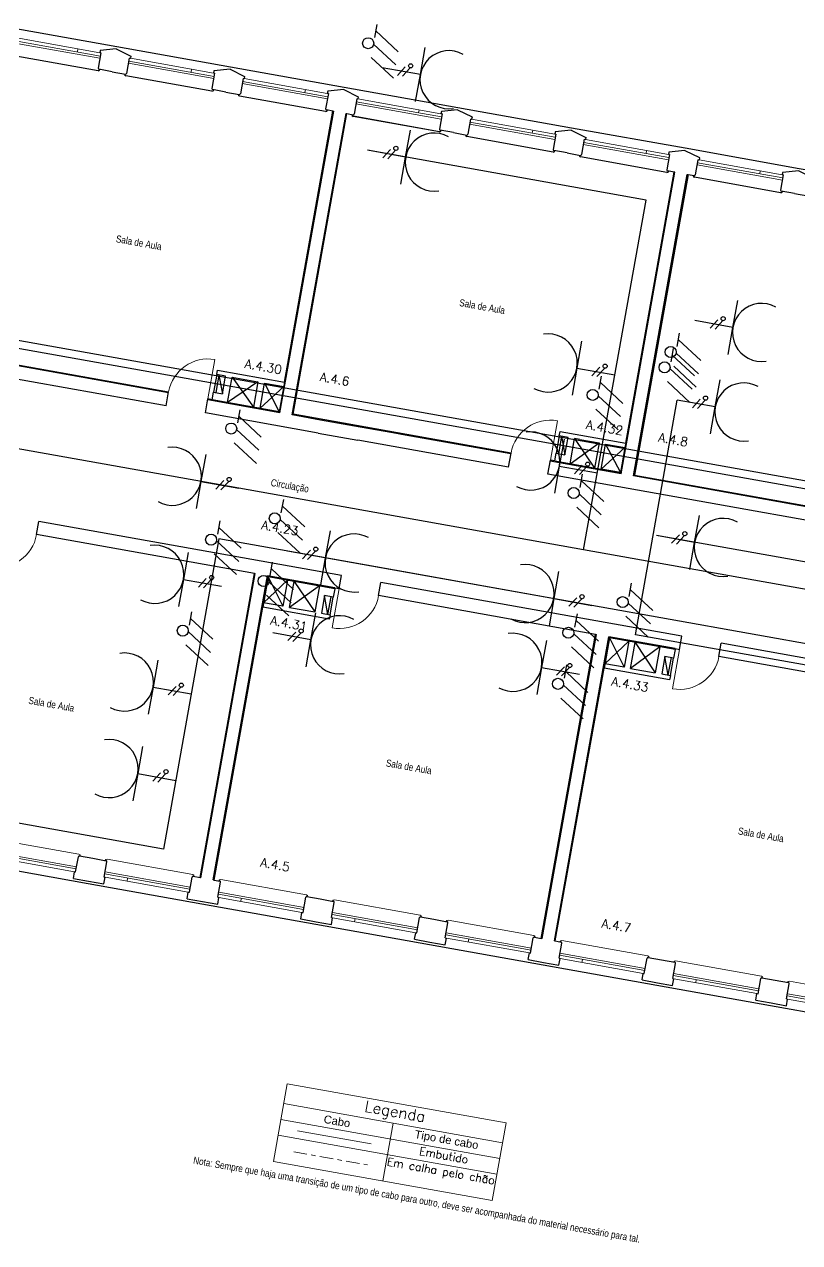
# Model space of a CAD drawing. Header units: millimetres. Extents: x -91118 to -91031, y -106425 to -106289.
# Drawn here: x -91065.98 to -91048.54, y -106336.33 to -106308.92 of the extents above; entities that cross this region are included whole.
import ezdxf

# ---------------------------------------------------------------- set-up
doc = ezdxf.new("R2010")
doc.units = ezdxf.units.MM
doc.header["$MEASUREMENT"] = 0
doc.linetypes.add('ACAD_ISO10W100', pattern=[18, 12, -3, 0, -3])
doc.layers.get('0').update_dxf_attribs({"color": 152, "lineweight": 0})
for name, color, linetype, lineweight in [('!00 Elementos Corte', 40, 'Continuous', 30), ('!01 Elementos Vista 1', 152, 'Continuous', 0), ('!02 Elementos Vista 2', 87, 'Continuous', 0), ('!07 Vaos - Janelas', 8, 'Continuous', 13), ('0-CIVIL', 8, 'Continuous', 0), ('LEGENDA', 7, 'Continuous', 0)]:
    doc.layers.add(name, color=color, linetype=linetype, lineweight=lineweight)
doc.layers.add('Desenho base', color=7, linetype='Continuous')
doc.layers.add('Tomadas', color=1, linetype='Continuous')
doc.styles.add('ARIAL', font='arial.ttf')
doc.styles.add('Legenda cotas', font='ARIALN.TTF', dxfattribs={"height": 0.16})
doc.styles.get("Standard").update_dxf_attribs({"font": 'simplex.shx'})

# ---------------------------------------------------------------- blocks, each defined once
blk = doc.blocks.new('P90')
at = {"layer": '0-CIVIL'}
blk.add_line((0, 0), (0, 0.9), dxfattribs=at)
blk.add_arc((0, 0), 0.9, 0.0201, 89.9983, dxfattribs=at)
blk = doc.blocks.new('fghtyy')
at = {"layer": '!00 Elementos Corte', "color": 8}
for p, q in [((-71613.372, -120243.522), (-71613.372, -120243.174)), ((-71611.422, -120243.522), (-71611.422, -120243.174)), ((-71613.372, -120243.522), (-71613.347, -120243.522)), ((-71613.347, -120243.674), (-71613.347, -120243.522)), ((-71611.447, -120243.674), (-71611.447, -120243.522))]:
    blk.add_line(p, q, dxfattribs=at)
blk.add_lwpolyline([(-71611.447, -120243.522), (-71611.422, -120243.522)], dxfattribs=at)
at = {"layer": '!01 Elementos Vista 1', "color": 8}
blk.add_line((-71613.377, -120243.119), (-71611.417, -120243.119), dxfattribs=at)
for centre, start, end in [((-71613.377, -120243.159), 90, 172.8192), ((-71611.417, -120243.159), 7.1808, 90)]:
    blk.add_arc(centre, 0.04, start, end, dxfattribs=at)
at = {"layer": '!02 Elementos Vista 2', "color": 8}
blk.add_line((-71611.422, -120243.404), (-71613.372, -120243.404), dxfattribs=at)
at = {"layer": '!07 Vaos - Janelas', "color": 8}
for points in [[(-71611.422, -120243.452), (-71613.372, -120243.452)], [(-71611.447, -120243.522), (-71613.347, -120243.522)], [(-71612.847, -120243.522), (-71612.847, -120243.452)]]:
    blk.add_lwpolyline(points, dxfattribs=at)
blk = doc.blocks.new('fvbnm')
at = {"layer": '!00 Elementos Corte', "color": 8}
for p, q in [((-71613.452, -120225.284), (-71613.427, -120225.284)), ((-71613.452, -120225.284), (-71613.452, -120225.634)), ((-71613.427, -120225.234), (-71613.427, -120225.284)), ((-71611.527, -120225.234), (-71611.527, -120225.284)), ((-71611.502, -120225.284), (-71611.527, -120225.284)), ((-71611.502, -120225.284), (-71611.502, -120225.634))]:
    blk.add_line(p, q, dxfattribs=at)
at = {"layer": '!01 Elementos Vista 1', "color": 8}
blk.add_line((-71611.492, -120225.689), (-71613.462, -120225.689), dxfattribs=at)
for centre, start, end in [((-71613.462, -120225.654), 180, 270), ((-71611.492, -120225.654), 270, 0)]:
    blk.add_arc(centre, 0.035, start, end, dxfattribs=at)
at = {"layer": '!02 Elementos Vista 2', "color": 8}
blk.add_line((-71613.452, -120225.404), (-71611.502, -120225.404), dxfattribs=at)
at = {"layer": '!07 Vaos - Janelas', "color": 8}
for points in [[(-71613.427, -120225.284), (-71611.527, -120225.284)], [(-71612.027, -120225.284), (-71612.027, -120225.354)], [(-71613.452, -120225.354), (-71611.502, -120225.354)]]:
    blk.add_lwpolyline(points, dxfattribs=at)
blk = doc.blocks.new('*T76')
at = {"layer": 'LEGENDA', "color": 0, "linetype": 'ByBlock', "lineweight": -2, "ltscale": 200, "transparency": 16777216}
for p, q in [((0, 0), (-0.312, -1.746)), ((0, 0), (4.922, -0.879)), ((-0.08, -0.446), (4.842, -1.325)), ((-0.143, -0.801), (4.779, -1.68)), ((2.381, -0.886), (2.149, -2.185)), ((4.922, -0.879), (4.61, -2.625)), ((-0.206, -1.155), (4.716, -2.034)), ((-0.312, -1.746), (4.61, -2.625))]:
    blk.add_line(p, q, dxfattribs=at)
at = {"layer": 'LEGENDA', "color": 0, "linetype": 'Continuous', "ltscale": 200, "transparency": 16777216, "rotation": 349.8735}
for s, insert, char_height, width, attachment_point in [('Legenda', (2.421, -0.663), 0.25, 4.88, 5), ('Embutido', (3.538, -1.519), 0.18, 2.38, 2), ('Em calha pelo chão', (3.475, -1.873), 0.18, 2.38, 2)]:
    blk.add_mtext(s, dxfattribs=dict(at, insert=insert, char_height=char_height, width=width, attachment_point=attachment_point))
at = {"layer": 'LEGENDA', "color": 0, "linetype": 'Continuous', "ltscale": 200, "transparency": 16777216, "char_height": 0.18, "width": 2.38, "attachment_point": 5, "rotation": 349.8735, "style": 'ARIAL'}
for s, insert in [('Cabo', (1.119, -0.843)), ('Tipo de cabo', (3.58, -1.283))]:
    blk.add_mtext(s, dxfattribs=dict(at, insert=insert))

msp = doc.modelspace()

# ---------------------------------------------------------------- linework, layer by layer
at = {"layer": 'Desenho base'}
for p, q in [((-91063.906, -106309.422), (-91066.466, -106308.965)), ((-91063.915, -106309.471), (-91064.277, -106309.508)), ((-91063.915, -106309.471), (-91063.588, -106309.631)), ((-91061.347, -106309.879), (-91063.906, -106309.422)), ((-91064.323, -106309.962), (-91066.262, -106309.616)), ((-91064.007, -106309.983), (-91064.307, -106309.929)), ((-91064.007, -106309.983), (-91063.706, -106310.037)), ((-91061.763, -106310.419), (-91063.703, -106310.073)), ((-91061.356, -106309.928), (-91061.718, -106309.965)), ((-91061.356, -106309.928), (-91061.029, -106310.088)), ((-91058.787, -106310.336), (-91061.347, -106309.879)), ((-91056.228, -106310.793), (-91058.787, -106310.336)), ((-91061.447, -106310.44), (-91061.747, -106310.386)), ((-91061.447, -106310.44), (-91061.147, -106310.494)), ((-91059.204, -106310.876), (-91061.143, -106310.53)), ((-91058.796, -106310.385), (-91059.158, -106310.422)), ((-91058.796, -106310.385), (-91058.469, -106310.545)), ((-91060.232, -106317.656), (-91059.02, -106310.873)), ((-91060.129, -106316.968), (-91059.04, -106310.87)), ((-91059.04, -106310.87), (-91059.188, -106310.844)), ((-91059.04, -106310.87), (-91059.02, -106310.873)), ((-91056.237, -106310.842), (-91056.599, -106310.879)), ((-91056.237, -106310.842), (-91055.91, -106311.002)), ((-91053.668, -106311.25), (-91056.228, -106310.793)), ((-91059.956, -106317.705), (-91058.745, -106310.923)), ((-91059.933, -106317.689), (-91058.725, -106310.926)), ((-91058.745, -106310.923), (-91058.725, -106310.926)), ((-91058.725, -106310.926), (-91058.587, -106310.951)), ((-91056.644, -106311.333), (-91058.584, -106310.987)), ((-91056.328, -106311.354), (-91056.628, -106311.301)), ((-91056.328, -106311.354), (-91056.028, -106311.408)), ((-91054.085, -106311.791), (-91056.024, -106311.444)), ((-91053.677, -106311.3), (-91054.039, -106311.336)), ((-91053.677, -106311.3), (-91053.35, -106311.46)), ((-91051.109, -106311.707), (-91053.668, -106311.25)), ((-91048.549, -106312.165), (-91051.109, -106311.707)), ((-91053.769, -106311.811), (-91054.069, -106311.758)), ((-91053.769, -106311.811), (-91053.468, -106311.865)), ((-91051.525, -106312.248), (-91053.465, -106311.901)), ((-91051.118, -106311.757), (-91051.48, -106311.794)), ((-91051.118, -106311.757), (-91050.791, -106311.917)), ((-91052.553, -106319.028), (-91051.342, -106312.245)), ((-91052.451, -106318.34), (-91051.362, -106312.241)), ((-91051.362, -106312.241), (-91051.509, -106312.215)), ((-91051.342, -106312.245), (-91051.362, -106312.241)), ((-91048.558, -106312.214), (-91048.92, -106312.251)), ((-91048.558, -106312.214), (-91048.231, -106312.374)), ((-91045.99, -106312.622), (-91048.549, -106312.165)), ((-91052.278, -106319.077), (-91051.066, -106312.294)), ((-91051.066, -106312.294), (-91051.047, -106312.298)), ((-91051.047, -106312.298), (-91050.909, -106312.322)), ((-91048.966, -106312.705), (-91050.905, -106312.358)), ((-91048.65, -106312.726), (-91048.95, -106312.672)), ((-91048.65, -106312.726), (-91048.349, -106312.779)), ((-91062.742, -106317.208), (-91069.52, -106315.997)), ((-91062.795, -106317.503), (-91069.573, -106316.293)), ((-91061.653, -106316.798), (-91061.724, -106317.192)), ((-91061.604, -106316.807), (-91061.674, -106317.2)), ((-91061.653, -106316.798), (-91061.636, -106316.699)), ((-91061.456, -106316.833), (-91061.653, -106316.798)), ((-91061.636, -106316.699), (-91060.129, -106316.968)), ((-91061.604, -106316.807), (-91061.527, -106317.227)), ((-91061.527, -106317.227), (-91061.456, -106316.833)), ((-91061.41, -106317.425), (-91061.309, -106316.859)), ((-91061.309, -106316.859), (-91060.728, -106316.963)), ((-91061.309, -106316.859), (-91060.829, -106317.529)), ((-91062.795, -106317.503), (-91062.739, -106317.188)), ((-91061.754, -106317.364), (-91061.724, -106317.192)), ((-91061.724, -106317.192), (-91061.527, -106317.227)), ((-91061.724, -106317.192), (-91061.724, -106317.192)), ((-91060.728, -106316.963), (-91061.41, -106317.425)), ((-91060.728, -106316.963), (-91060.829, -106317.529)), ((-91060.681, -106317.556), (-91060.58, -106316.989)), ((-91060.147, -106317.067), (-91060.681, -106317.556)), ((-91060.58, -106316.989), (-91060.147, -106317.067)), ((-91060.58, -106316.989), (-91060.248, -106317.633)), ((-91060.129, -106316.968), (-91060.248, -106317.633)), ((-91061.909, -106317.661), (-91061.853, -106317.346)), ((-91061.754, -106317.364), (-91061.853, -106317.346)), ((-91060.248, -106317.633), (-91061.754, -106317.364)), ((-91059.369, -106318.115), (-91061.909, -106317.661)), ((-91059.316, -106317.82), (-91059.956, -106317.705)), ((-91055.031, -106318.565), (-91059.933, -106317.689)), ((-91057.692, -106318.11), (-91058.43, -106317.978)), ((-91055.087, -106318.88), (-91058.483, -106318.273)), ((-91055.034, -106318.584), (-91057.416, -106318.159)), ((-91053.945, -106318.175), (-91054.016, -106318.568)), ((-91053.896, -106318.183), (-91053.966, -106318.577)), ((-91053.945, -106318.175), (-91053.928, -106318.076)), ((-91053.748, -106318.21), (-91053.945, -106318.175)), ((-91053.928, -106318.076), (-91052.451, -106318.34)), ((-91053.896, -106318.183), (-91053.819, -106318.603)), ((-91053.819, -106318.603), (-91053.748, -106318.21)), ((-91053.702, -106318.802), (-91053.601, -106318.236)), ((-91053.482, -106318.257), (-91053.601, -106318.236)), ((-91053.601, -106318.236), (-91053.15, -106318.901)), ((-91053.482, -106318.257), (-91053.049, -106318.335)), ((-91055.087, -106318.88), (-91055.031, -106318.565)), ((-91054.046, -106318.741), (-91054.016, -106318.568)), ((-91054.016, -106318.568), (-91053.819, -106318.603)), ((-91053.702, -106318.802), (-91053.049, -106318.335)), ((-91053.049, -106318.335), (-91053.15, -106318.901)), ((-91052.469, -106318.438), (-91053.003, -106318.927)), ((-91052.902, -106318.361), (-91052.57, -106319.004)), ((-91052.469, -106318.443), (-91052.57, -106319.004)), ((-91052.451, -106318.34), (-91052.469, -106318.438)), ((-91054.201, -106319.038), (-91054.145, -106318.723)), ((-91052.553, -106319.028), (-91054.148, -106318.743)), ((-91054.046, -106318.741), (-91054.145, -106318.723)), ((-91053.78, -106318.788), (-91052.57, -106319.004)), ((-91048.147, -106320.119), (-91054.201, -106319.038)), ((-91047.37, -106319.953), (-91052.278, -106319.077)), ((-91065.709, -106320.396), (-91065.656, -106320.1)), ((-91058.844, -106321.317), (-91065.656, -106320.1)), ((-91060.806, -106321.271), (-91065.709, -106320.396)), ((-91062.028, -106328.113), (-91060.806, -106321.271)), ((-91062.009, -106328.117), (-91060.787, -106321.275)), ((-91060.806, -106321.271), (-91060.787, -106321.275)), ((-91058.897, -106321.612), (-91058.844, -106321.317)), ((-91061.733, -106328.166), (-91060.511, -106321.324)), ((-91060.062, -106321.425), (-91060.6, -106321.933)), ((-91058.995, -106321.595), (-91060.511, -106321.324)), ((-91060.495, -106321.347), (-91060.166, -106322.01)), ((-91060.062, -106321.425), (-91060.166, -106322.01)), ((-91060.019, -106322.037), (-91059.914, -106321.451)), ((-91059.343, -106321.553), (-91060.019, -106322.037)), ((-91059.914, -106321.451), (-91059.448, -106322.139)), ((-91059.343, -106321.553), (-91059.448, -106322.139)), ((-91058.011, -106321.771), (-91057.958, -106321.475)), ((-91051.185, -106322.685), (-91057.958, -106321.475)), ((-91059.23, -106321.771), (-91059.3, -106322.165)), ((-91059.033, -106321.807), (-91059.23, -106321.771)), ((-91059.152, -106322.192), (-91059.23, -106321.771)), ((-91059.152, -106322.192), (-91059.082, -106321.798)), ((-91059.103, -106322.2), (-91059.033, -106321.807)), ((-91058.999, -106321.615), (-91059.033, -106321.807)), ((-91058.999, -106321.615), (-91058.995, -106321.595)), ((-91058.995, -106321.595), (-91058.897, -106321.612)), ((-91053.128, -106322.643), (-91058.011, -106321.771)), ((-91061.713, -106328.169), (-91060.617, -106322.032)), ((-91059.121, -106322.299), (-91060.617, -106322.032)), ((-91060.166, -106322.01), (-91060.6, -106321.933)), ((-91060.019, -106322.037), (-91059.448, -106322.139)), ((-91059.3, -106322.165), (-91059.103, -106322.2)), ((-91059.103, -106322.2), (-91059.121, -106322.299)), ((-91054.35, -106329.485), (-91053.128, -106322.643)), ((-91054.33, -106329.488), (-91053.108, -106322.646)), ((-91053.128, -106322.643), (-91053.108, -106322.646)), ((-91051.238, -106322.98), (-91051.185, -106322.685)), ((-91054.055, -106329.537), (-91052.833, -106322.696)), ((-91052.383, -106322.796), (-91052.921, -106323.304)), ((-91051.336, -106322.963), (-91052.833, -106322.696)), ((-91052.816, -106322.719), (-91052.488, -106323.382)), ((-91052.383, -106322.796), (-91052.488, -106323.382)), ((-91052.34, -106323.408), (-91052.236, -106322.822)), ((-91051.684, -106322.921), (-91052.34, -106323.408)), ((-91052.236, -106322.822), (-91051.789, -106323.507)), ((-91051.684, -106322.921), (-91051.789, -106323.507)), ((-91051.34, -106322.982), (-91051.336, -106322.963)), ((-91051.336, -106322.963), (-91051.238, -106322.98)), ((-91050.352, -106323.139), (-91050.299, -106322.843)), ((-91043.497, -106324.058), (-91050.299, -106322.843)), ((-91051.571, -106323.139), (-91051.641, -106323.533)), ((-91051.374, -106323.174), (-91051.571, -106323.139)), ((-91051.494, -106323.559), (-91051.571, -106323.139)), ((-91051.494, -106323.559), (-91051.423, -106323.166)), ((-91051.444, -106323.568), (-91051.374, -106323.174)), ((-91051.34, -106322.982), (-91051.374, -106323.174)), ((-91045.44, -106324.016), (-91050.352, -106323.139)), ((-91054.035, -106329.541), (-91052.939, -106323.403)), ((-91051.462, -106323.667), (-91052.939, -106323.403)), ((-91052.488, -106323.382), (-91052.921, -106323.304)), ((-91052.34, -106323.408), (-91051.789, -106323.507)), ((-91051.641, -106323.533), (-91051.444, -106323.568)), ((-91051.444, -106323.568), (-91051.462, -106323.667)), ((-91067.106, -106327.79), (-91064.546, -106328.248)), ((-91064.745, -106327.628), (-91064.445, -106327.681)), ((-91064.445, -106327.681), (-91064.145, -106327.735)), ((-91064.881, -106328.132), (-91064.537, -106328.193)), ((-91062.186, -106328.085), (-91062.028, -106328.113)), ((-91062.009, -106328.117), (-91062.028, -106328.113)), ((-91061.733, -106328.166), (-91061.713, -106328.169)), ((-91061.713, -106328.169), (-91061.585, -106328.192)), ((-91064.546, -106328.248), (-91061.987, -106328.705)), ((-91064.537, -106328.193), (-91064.192, -106328.255)), ((-91062.322, -106328.589), (-91061.977, -106328.651)), ((-91061.987, -106328.705), (-91059.427, -106329.162)), ((-91061.977, -106328.651), (-91061.633, -106328.712)), ((-91059.626, -106328.542), (-91059.326, -106328.596)), ((-91059.326, -106328.596), (-91059.026, -106328.649)), ((-91059.762, -106329.046), (-91059.418, -106329.108)), ((-91059.427, -106329.162), (-91056.868, -106329.619)), ((-91059.418, -106329.108), (-91059.073, -106329.169)), ((-91057.067, -106328.999), (-91056.767, -106329.053)), ((-91056.767, -106329.053), (-91056.466, -106329.107)), ((-91057.203, -106329.503), (-91056.858, -106329.565)), ((-91054.507, -106329.456), (-91054.35, -106329.485)), ((-91054.33, -106329.488), (-91054.35, -106329.485)), ((-91054.055, -106329.537), (-91054.035, -106329.541)), ((-91054.035, -106329.541), (-91053.907, -106329.564)), ((-91056.868, -106329.619), (-91054.308, -106330.076)), ((-91056.858, -106329.565), (-91056.514, -106329.626)), ((-91054.643, -106329.96), (-91054.299, -106330.022)), ((-91054.308, -106330.076), (-91051.749, -106330.533)), ((-91054.299, -106330.022), (-91053.954, -106330.083)), ((-91051.948, -106329.914), (-91051.648, -106329.967)), ((-91051.648, -106329.967), (-91051.347, -106330.021)), ((-91052.084, -106330.418), (-91051.739, -106330.479)), ((-91051.749, -106330.533), (-91049.189, -106330.99)), ((-91051.739, -106330.479), (-91051.395, -106330.541)), ((-91049.388, -106330.371), (-91049.088, -106330.424)), ((-91049.088, -106330.424), (-91048.788, -106330.478)), ((-91049.524, -106330.875), (-91049.18, -106330.936)), ((-91049.189, -106330.99), (-91046.63, -106331.447)), ((-91049.18, -106330.936), (-91048.835, -106330.998))]:
    msp.add_line(p, q, dxfattribs=at)
for points in [[(-91066.399, -106309.556), (-91067.607, -106316.319), (-91062.739, -106317.188)], [(-91051.047, -106312.298), (-91052.255, -106319.061), (-91047.367, -106319.934)], [(-91060.232, -106317.656), (-91061.856, -106317.366)], [(-91058.43, -106317.978), (-91059.316, -106317.82)], [(-91059.369, -106318.115), (-91058.483, -106318.273)], [(-91057.416, -106318.159), (-91057.692, -106318.11)], [(-91054.046, -106318.741), (-91053.003, -106318.927)], [(-91058.999, -106321.615), (-91060.495, -106321.347), (-91060.617, -106322.032)], [(-91051.34, -106322.982), (-91052.816, -106322.719), (-91052.939, -106323.403)]]:
    msp.add_lwpolyline(points, dxfattribs=at)
msp.add_lwpolyline([(-91052.57, -106319.004), (-91053.003, -106318.927), (-91052.902, -106318.361), (-91052.469, -106318.438)], close=True, dxfattribs=at)
for centre, radius, start, end in [((-91064.303, -106309.91), 0.02, 169.8735, 259.8735), ((-91064.317, -106309.928), 0.035, 259.8735, 349.8735), ((-91063.696, -106310.038), 0.035, 169.8735, 259.8735), ((-91063.703, -106310.017), 0.02, 259.8735, 349.8735), ((-91061.744, -106310.367), 0.02, 169.8735, 259.8735), ((-91061.757, -106310.385), 0.035, 259.8735, 349.8735), ((-91061.137, -106310.495), 0.035, 169.8735, 259.8735), ((-91061.143, -106310.474), 0.02, 259.8735, 349.8735), ((-91059.184, -106310.824), 0.02, 169.8735, 259.8735), ((-91059.198, -106310.842), 0.035, 259.8735, 349.8735), ((-91058.577, -106310.953), 0.035, 169.8735, 259.8735), ((-91058.584, -106310.931), 0.02, 259.8735, 349.8735), ((-91056.625, -106311.281), 0.02, 169.8735, 259.8735), ((-91056.638, -106311.299), 0.035, 259.8735, 349.8735), ((-91056.018, -106311.41), 0.035, 169.8735, 259.8735), ((-91056.024, -106311.388), 0.02, 259.8735, 349.8735), ((-91054.065, -106311.738), 0.02, 169.8735, 259.8735), ((-91054.079, -106311.756), 0.035, 259.8735, 349.8735), ((-91053.458, -106311.867), 0.035, 169.8735, 259.8735), ((-91053.465, -106311.845), 0.02, 259.8735, 349.8735), ((-91051.506, -106312.195), 0.02, 169.8735, 259.8735), ((-91051.519, -106312.213), 0.035, 259.8735, 349.8735), ((-91050.899, -106312.324), 0.035, 169.8735, 259.8735), ((-91050.905, -106312.303), 0.02, 259.8735, 349.8735), ((-91048.946, -106312.652), 0.02, 169.8735, 259.8735), ((-91048.96, -106312.67), 0.035, 259.8735, 349.8735), ((-91064.749, -106327.648), 0.02, 79.8735, 169.8735), ((-91064.148, -106327.755), 0.02, 349.8735, 79.8735), ((-91062.189, -106328.105), 0.02, 79.8735, 169.8735), ((-91061.589, -106328.212), 0.02, 349.8735, 79.8735), ((-91059.63, -106328.562), 0.02, 79.8735, 169.8735), ((-91059.029, -106328.669), 0.02, 349.8735, 79.8735), ((-91057.07, -106329.019), 0.02, 79.8735, 169.8735), ((-91056.47, -106329.126), 0.02, 349.8735, 79.8735), ((-91054.511, -106329.476), 0.02, 79.8735, 169.8735), ((-91053.91, -106329.583), 0.02, 349.8735, 79.8735), ((-91051.951, -106329.933), 0.02, 79.8735, 169.8735), ((-91051.351, -106330.04), 0.02, 349.8735, 79.8735), ((-91049.392, -106330.39), 0.02, 79.8735, 169.8735), ((-91048.791, -106330.498), 0.02, 349.8735, 79.8735)]:
    msp.add_arc(centre, radius, start, end, dxfattribs=at)
at = {"layer": 'LEGENDA', "linetype": 'ByBlock', "ltscale": 0.025}
msp.add_line((-91059.838, -106333.811), (-91058.18, -106334.107), dxfattribs=at)
at = {"layer": 'LEGENDA', "linetype": 'ACAD_ISO10W100', "ltscale": 0.025}
msp.add_line((-91059.922, -106334.283), (-91058.265, -106334.579), dxfattribs=at)
at = {"layer": 'Tomadas'}
for p, q in [((-91058.099, -106309.215, -143.222), (-91058.046, -106308.918, -143.222)), ((-91058.072, -106309.067, -143.222), (-91057.571, -106309.534, -143.222)), ((-91058.125, -106309.364, -143.222), (-91057.624, -106309.831, -143.222)), ((-91057.072, -106310.048, -118.764), (-91056.963, -106309.44, -118.764)), ((-91058.179, -106309.661, -143.222), (-91057.677, -106310.128, -143.222)), ((-91057.072, -106310.048, -118.764), (-91057.928, -106309.895, -118.764)), ((-91057.412, -106309.877, -118.764), (-91057.588, -106310.066, -118.764)), ((-91057.3, -106309.897, -118.764), (-91057.476, -106310.086, -118.764)), ((-91057.18, -106310.655, -118.764), (-91057.072, -106310.048, -118.764)), ((-91057.403, -106311.903, -118.764), (-91057.295, -106311.295, -118.764)), ((-91051.992, -106312.87), (-91058.259, -106311.75)), ((-91058.259, -106311.75), (-91058.259, -106311.75, -118.764)), ((-91057.403, -106311.903, -118.764), (-91058.259, -106311.75, -118.764)), ((-91057.743, -106311.732, -118.764), (-91057.919, -106311.921, -118.764)), ((-91057.631, -106311.752, -118.764), (-91057.807, -106311.941, -118.764)), ((-91057.512, -106312.511, -118.764), (-91057.403, -106311.903, -118.764)), ((-91053.397, -106320.739), (-91051.992, -106312.87)), ((-91050.037, -106315.735, -25.6), (-91049.929, -106315.128, -25.6)), ((-91050.377, -106315.564, -25.6), (-91050.553, -106315.754, -25.6)), ((-91036.518, -106321.497, -56.482), (-91068.497, -106315.785, -56.482)), ((-91035.684, -106321.466, -71.793), (-91068.331, -106315.635, -71.793)), ((-91050.037, -106315.735, -25.6), (-91050.893, -106315.582, -25.6)), ((-91050.265, -106315.584, -25.6), (-91050.441, -106315.774, -25.6)), ((-91050.146, -106316.343, -25.6), (-91050.037, -106315.735, -25.6)), ((-91053.442, -106316.044), (-91053.551, -106316.652)), ((-91051.29, -106316.164, -25.6), (-91051.237, -106315.866, -25.6)), ((-91051.263, -106316.015, -25.6), (-91050.761, -106316.482, -25.6)), ((-91051.429, -106316.509, -165.905), (-91051.376, -106316.212, -165.905)), ((-91051.402, -106316.36, -165.905), (-91050.9, -106316.827, -165.905)), ((-91051.316, -106316.312, -25.6), (-91050.814, -106316.779, -25.6)), ((-91053.551, -106316.652), (-91053.659, -106317.259)), ((-91053.551, -106316.652), (-91052.695, -106316.805)), ((-91053.035, -106316.633), (-91053.211, -106316.823)), ((-91052.922, -106316.654), (-91053.099, -106316.843)), ((-91051.455, -106316.658, -165.905), (-91050.953, -106317.125, -165.905)), ((-91051.369, -106316.61, -25.6), (-91050.867, -106317.077, -25.6)), ((-91053.045, -106317.128), (-91052.992, -106316.831)), ((-91053.045, -106317.128, 48.122), (-91052.992, -106316.831, 48.122)), ((-91050.434, -106317.524, -174.216), (-91050.326, -106316.916, -174.216)), ((-91050.434, -106317.524, -141.571), (-91050.326, -106316.916, -141.571)), ((-91053.018, -106316.979), (-91052.517, -106317.446)), ((-91053.018, -106316.979, 48.122), (-91052.517, -106317.446, 48.122)), ((-91051.508, -106316.955, -165.905), (-91051.006, -106317.422, -165.905)), ((-91053.072, -106317.277), (-91052.57, -106317.744)), ((-91053.072, -106317.277, 48.122), (-91052.57, -106317.744, 48.122)), ((-91052.233, -106322.651, -141.571), (-91051.29, -106317.371, -141.571)), ((-91050.434, -106317.524, -174.216), (-91051.29, -106317.371, -174.216)), ((-91050.434, -106317.524, -141.571), (-91051.29, -106317.371, -141.571)), ((-91050.774, -106317.353, -174.216), (-91050.95, -106317.542, -174.216)), ((-91050.774, -106317.353, -141.571), (-91050.95, -106317.542, -141.571)), ((-91050.662, -106317.373, -174.216), (-91050.838, -106317.562, -174.216)), ((-91050.662, -106317.373, -141.571), (-91050.838, -106317.562, -141.571)), ((-91061.181, -106317.884), (-91061.128, -106317.587)), ((-91061.154, -106317.736), (-91060.653, -106318.203)), ((-91053.125, -106317.574), (-91052.623, -106318.041)), ((-91053.125, -106317.574, 48.122), (-91052.623, -106318.041, 48.122)), ((-91050.543, -106318.132, -174.216), (-91050.434, -106317.524, -174.216)), ((-91050.543, -106318.132, -141.571), (-91050.434, -106317.524, -141.571)), ((-91061.156, -106319.354, 169.493), (-91067.288, -106318.259, 169.493)), ((-91061.207, -106318.033), (-91060.706, -106318.5)), ((-91053.836, -106318.25, 17.254), (-91053.945, -106318.857, 17.254)), ((-91061.261, -106318.33), (-91060.759, -106318.797)), ((-91061.903, -106318.593, 84.747), (-91062.012, -106319.201, 84.747)), ((-91053.429, -106318.839, 17.254), (-91053.605, -106319.028, 17.254)), ((-91053.945, -106318.857, 17.254), (-91054.053, -106319.465, 17.254)), ((-91053.945, -106318.857, 17.254), (-91053.089, -106319.01, 17.254)), ((-91053.316, -106318.859, 17.254), (-91053.492, -106319.048, 17.254)), ((-91053.475, -106319.335), (-91053.422, -106319.038)), ((-91062.012, -106319.201, 84.747), (-91062.12, -106319.809, 84.747)), ((-91062.012, -106319.201, 84.747), (-91061.156, -106319.354, 84.747)), ((-91061.496, -106319.183, 84.747), (-91061.672, -106319.372, 84.747)), ((-91061.384, -106319.203, 84.747), (-91061.56, -106319.392, 84.747)), ((-91053.397, -106320.739), (-91061.156, -106319.354)), ((-91061.156, -106319.354), (-91061.156, -106319.354, 169.493)), ((-91053.448, -106319.187), (-91052.946, -106319.653)), ((-91060.201, -106319.906, -128.006), (-91060.148, -106319.609, -128.006)), ((-91053.501, -106319.484), (-91053, -106319.951)), ((-91060.175, -106319.758, -128.006), (-91059.673, -106320.225, -128.006)), ((-91053.554, -106319.781), (-91053.053, -106320.248)), ((-91061.633, -106320.386, 102), (-91061.58, -106320.089, 102)), ((-91061.633, -106320.386, 133.872), (-91061.58, -106320.089, 133.872)), ((-91060.228, -106320.055, -128.006), (-91059.726, -106320.522, -128.006)), ((-91050.901, -106320.572, 35.188), (-91050.793, -106319.965, 35.188)), ((-91061.607, -106320.49), (-91062.855, -106327.476)), ((-91057.657, -106321.198), (-91061.607, -106320.49)), ((-91061.607, -106320.49), (-91061.607, -106320.49)), ((-91061.606, -106320.237, 102), (-91061.104, -106320.704, 102)), ((-91061.606, -106320.237, 133.872), (-91061.104, -106320.704, 133.872)), ((-91060.281, -106320.352, -128.006), (-91059.779, -106320.819, -128.006)), ((-91059.207, -106320.921, -33.928), (-91059.098, -106320.314, -33.928)), ((-91045.539, -106321.53, 157.686), (-91051.757, -106320.42, 157.686)), ((-91051.757, -106320.42, 157.686), (-91051.757, -106320.42, 35.188)), ((-91050.901, -106320.572, 35.188), (-91051.757, -106320.42, 35.188)), ((-91051.241, -106320.401, 35.188), (-91051.417, -106320.591, 35.188)), ((-91051.129, -106320.421, 35.188), (-91051.305, -106320.611, 35.188)), ((-91061.659, -106320.535, 102), (-91061.157, -106321.002, 102)), ((-91061.659, -106320.535, 133.872), (-91061.157, -106321.002, 133.872)), ((-91053.213, -106321.992, -151.513), (-91060.062, -106320.769, -151.513)), ((-91060.062, -106320.769, -151.513), (-91060.062, -106320.769, -33.928)), ((-91059.207, -106320.921, -33.928), (-91060.062, -106320.769, -33.928)), ((-91059.547, -106320.75, -33.928), (-91059.723, -106320.94, -33.928)), ((-91059.434, -106320.77, -33.928), (-91059.61, -106320.96, -33.928)), ((-91036.457, -106323.765), (-91053.397, -106320.739)), ((-91053.397, -106320.739), (-91053.397, -106320.739)), ((-91051.01, -106321.18, 35.188), (-91050.901, -106320.572, 35.188)), ((-91062.297, -106320.799, 102), (-91062.406, -106321.407, 102)), ((-91061.712, -106320.832, 102), (-91061.21, -106321.299, 102)), ((-91061.712, -106320.832, 133.872), (-91061.21, -106321.299, 133.872)), ((-91060.453, -106321.315, -33.928), (-91060.4, -106321.018, -33.928)), ((-91059.315, -106321.529, -33.928), (-91059.207, -106320.921, -33.928)), ((-91060.426, -106321.166, -33.928), (-91059.924, -106321.633, -33.928)), ((-91053.213, -106321.992), (-91057.657, -106321.198)), ((-91053.96, -106321.231, -75.757), (-91054.069, -106321.839, -75.757)), ((-91062.406, -106321.407, 102), (-91062.514, -106322.015, 102)), ((-91062.406, -106321.407, 102), (-91061.55, -106321.56, 102)), ((-91061.89, -106321.389, 102), (-91062.066, -106321.578, 102)), ((-91061.777, -106321.409, 102), (-91061.954, -106321.598, 102)), ((-91060.479, -106321.464, -33.928), (-91059.977, -106321.93, -33.928)), ((-91052.372, -106321.789, -131.71), (-91052.319, -106321.491, -131.71)), ((-91060.532, -106321.761, -33.928), (-91060.031, -106322.228, -33.928)), ((-91054.069, -106321.839, -75.757), (-91054.177, -106322.447, -75.757)), ((-91054.069, -106321.839, -75.757), (-91053.213, -106321.992, -75.757)), ((-91053.553, -106321.821, -75.757), (-91053.729, -106322.01, -75.757)), ((-91053.441, -106321.841, -75.757), (-91053.617, -106322.03, -75.757)), ((-91052.345, -106321.64, -131.71), (-91051.843, -106322.107, -131.71)), ((-91062.27, -106322.432), (-91062.217, -106322.135)), ((-91036.17, -106325.036), (-91053.213, -106321.992)), ((-91053.213, -106321.992), (-91053.213, -106321.992, -151.513)), ((-91053.213, -106321.992), (-91053.213, -106321.992)), ((-91052.398, -106321.937, -131.71), (-91051.896, -106322.404, -131.71)), ((-91062.244, -106322.283), (-91061.742, -106322.75)), ((-91059.535, -106322.763, -33.928), (-91059.427, -106322.155, -33.928)), ((-91053.593, -106322.479, -75.757), (-91053.539, -106322.182, -75.757)), ((-91053.566, -106322.331, -75.757), (-91053.064, -106322.798, -75.757)), ((-91052.451, -106322.235, -131.71), (-91051.949, -106322.702, -131.71)), ((-91062.297, -106322.58), (-91061.795, -106323.047)), ((-91059.535, -106322.763, -33.928), (-91060.391, -106322.61, -33.928)), ((-91059.875, -106322.592, -33.928), (-91060.051, -106322.781, -33.928)), ((-91059.763, -106322.612, -33.928), (-91059.939, -106322.801, -33.928)), ((-91053.619, -106322.628, -75.757), (-91053.117, -106323.095, -75.757)), ((-91046.201, -106323.728, -141.571), (-91052.233, -106322.651, -141.571)), ((-91062.35, -106322.878), (-91061.848, -106323.345)), ((-91059.644, -106323.37, -33.928), (-91059.535, -106322.763, -33.928)), ((-91054.237, -106322.78, -75.757), (-91054.345, -106323.387, -75.757)), ((-91053.672, -106322.925, -75.757), (-91053.17, -106323.392, -75.757)), ((-91062.978, -106323.222), (-91063.087, -106323.83)), ((-91054.345, -106323.387, -75.757), (-91054.454, -106323.995, -75.757)), ((-91054.345, -106323.387, -75.757), (-91053.489, -106323.54, -75.757)), ((-91053.829, -106323.369, -75.757), (-91054.005, -106323.558, -75.757)), ((-91053.717, -106323.389, -75.757), (-91053.893, -106323.578, -75.757)), ((-91053.828, -106323.628), (-91053.775, -106323.331)), ((-91053.801, -106323.48), (-91053.3, -106323.947)), ((-91053.855, -106323.777), (-91053.353, -106324.244)), ((-91063.087, -106323.83), (-91063.195, -106324.438)), ((-91063.087, -106323.83), (-91062.231, -106323.983)), ((-91062.571, -106323.812), (-91062.747, -106324.001)), ((-91062.459, -106323.832), (-91062.635, -106324.021)), ((-91053.908, -106324.074), (-91053.406, -106324.541)), ((-91063.326, -106325.168), (-91063.434, -106325.776)), ((-91063.434, -106325.776), (-91063.543, -106326.384)), ((-91063.434, -106325.776), (-91062.578, -106325.929)), ((-91062.918, -106325.758), (-91063.094, -106325.947)), ((-91062.806, -106325.778), (-91062.982, -106325.967)), ((-91062.855, -106327.476), (-91068.831, -106326.408))]:
    msp.add_line(p, q, dxfattribs=at)
for centre, radius in [((-91058.247, -106309.342, -143.222), 0.124), ((-91057.291, -106309.851, -118.764), 0.0466), ((-91057.623, -106311.706, -118.764), 0.0466), ((-91050.257, -106315.538, -25.6), 0.0466), ((-91051.438, -106316.291, -25.6), 0.124), ((-91052.914, -106316.608), 0.0466), ((-91051.577, -106316.636, -165.905), 0.124), ((-91053.193, -106317.255), 0.124), ((-91053.193, -106317.255, 48.122), 0.124), ((-91050.654, -106317.327, -174.216), 0.0466), ((-91050.654, -106317.327, -141.571), 0.0466), ((-91061.329, -106318.011), 0.124), ((-91053.308, -106318.813, 17.254), 0.0466), ((-91061.375, -106319.157, 84.747), 0.0466), ((-91053.623, -106319.462), 0.124), ((-91060.349, -106320.033, -128.006), 0.124), ((-91061.781, -106320.513, 102), 0.124), ((-91061.781, -106320.513, 133.872), 0.124), ((-91051.121, -106320.376, 35.188), 0.0466), ((-91059.426, -106320.725, -33.928), 0.0466), ((-91061.769, -106321.363, 102), 0.0466), ((-91060.601, -106321.442, -33.928), 0.124), ((-91053.433, -106321.795, -75.757), 0.0466), ((-91052.52, -106321.916, -131.71), 0.124), ((-91062.419, -106322.559), 0.124), ((-91059.755, -106322.566, -33.928), 0.0466), ((-91053.741, -106322.606, -75.757), 0.124), ((-91053.709, -106323.343, -75.757), 0.0466), ((-91062.45, -106323.786), 0.0466), ((-91053.976, -106323.755), 0.124), ((-91062.798, -106325.732), 0.0466)]:
    msp.add_circle(centre, radius, dxfattribs=at)
for centre, start, end in [((-91056.428, -106310.163, -118.764), 60.6329, 279.1141), ((-91056.759, -106312.018, -118.764), 60.6329, 279.1141), ((-91049.394, -106315.85, -25.6), 60.6329, 279.1141), ((-91054.194, -106316.537), 240.6329, 99.1141), ((-91049.79, -106317.639, -174.216), 60.6329, 279.1141), ((-91049.79, -106317.639, -141.571), 60.6329, 279.1141), ((-91054.588, -106318.742, 17.254), 240.6329, 99.1141), ((-91062.655, -106319.086, 84.747), 240.6329, 99.1141), ((-91050.257, -106320.687, 35.188), 60.6329, 279.1141), ((-91058.563, -106321.036, -33.928), 60.6329, 279.1141), ((-91063.049, -106321.292, 102), 240.6329, 99.1141), ((-91054.713, -106321.724, -75.757), 240.6329, 99.1141), ((-91058.892, -106322.878, -33.928), 60.6329, 279.1141), ((-91054.989, -106323.272, -75.757), 240.6329, 99.1141), ((-91063.73, -106323.715), 240.6329, 99.1141), ((-91064.078, -106325.661), 240.6329, 99.1141)]:
    msp.add_arc(centre, 0.654, start, end, dxfattribs=at)

# ---------------------------------------------------------------- block references
msp.add_blockref('*T76', (-91060.066, -106332.754))
at = {"layer": 'Desenho base', "rotation": 349.8734931170255}
for name, p in [('fvbnm', (569.943, -548.044)), ('fvbnm', (572.502, -548.501)), ('fvbnm', (575.062, -548.958)), ('fvbnm', (577.621, -549.415)), ('fvbnm', (580.181, -549.872)), ('fvbnm', (582.74, -550.329)), ('fvbnm', (585.3, -550.787)), ('fghtyy', (572.502, -548.501)), ('fghtyy', (575.062, -548.958)), ('fghtyy', (577.621, -549.415)), ('fghtyy', (580.181, -549.872)), ('fghtyy', (582.74, -550.329)), ('fghtyy', (585.3, -550.787)), ('fghtyy', (587.859, -551.244)), ('fghtyy', (590.419, -551.701))]:
    msp.add_blockref(name, p, dxfattribs=at)
at = {"layer": 'Desenho base', "xscale": -1}
for p, rotation in [((-91061.853, -106317.346), 349.8734931172641), ((-91054.145, -106318.723), 349.8734931172641), ((-91066.595, -106320.238), 169.8734931133464), ((-91058.897, -106321.612), 169.8734931133464), ((-91051.238, -106322.98), 169.8734931133464)]:
    msp.add_blockref('P90', p, dxfattribs=dict(at, rotation=rotation))

# ---------------------------------------------------------------- texts
at = {"layer": 'Desenho base', "color": 7, "style": 'Legenda cotas'}
for s, p in [('Sala de Aula', (-91063.932, -106313.817)), ('Sala de Aula', (-91056.206, -106315.253)), ('Circulação', (-91060.449, -106319.301)), ('Sala de Aula', (-91065.901, -106324.201)), ('Sala de Aula', (-91057.856, -106325.609)), ('Sala de Aula', (-91049.932, -106327.139))]:
    msp.add_text(s, height=0.16, rotation=349.8735, dxfattribs=at).set_placement(p)
at = {"layer": 'Desenho base', "linetype": 'Continuous', "char_height": 0.2, "width": 1, "attachment_point": 5, "rotation": 349.8735}
for s, insert in [('A.4.30', (-91060.604, -106316.619)), ('A.4.6', (-91059, -106316.9)), ('A.4.32', (-91052.926, -106317.99)), ('A.4.8', (-91051.381, -106318.26)), ('A.4.23', (-91060.231, -106320.246)), ('A.4.31', (-91060.031, -106322.395)), ('A.4.33', (-91052.353, -106323.767)), ('A.4.5', (-91060.34, -106327.823)), ('A.4.7', (-91052.661, -106329.194))]:
    msp.add_mtext(s, dxfattribs=dict(at, insert=insert))
at = {"layer": 'LEGENDA', "linetype": 'Continuous', "ltscale": 200, "style": 'Legenda cotas'}
msp.add_text('Nota: Sempre que haja uma transição de um tipo de cabo para outro, deve ser acompanhada do material necessário para tal.', height=0.16, rotation=349.9488, dxfattribs=at).set_placement((-91062.193, -106334.549))

doc.saveas('drawing.dxf')
